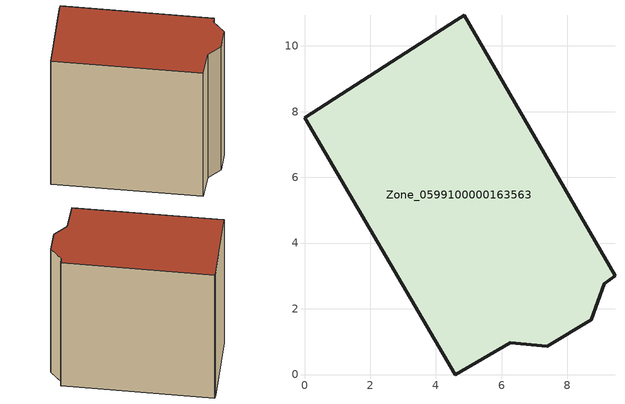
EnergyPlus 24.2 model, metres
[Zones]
Zone_0599100000163563
 floor ground (C_G): 0,7.81 4.62,10.79 4.86,10.93 9.45,3.01 9.12,2.76 8.73,1.67 7.39,0.86 6.27,0.97 4.59,0 z0
 wall outside (C_F): 4.62,10.79 0,7.81 4.59,0 6.27,0.97 7.39,0.86 8.73,1.67 9.12,2.76 9.45,3.01 4.86,10.93 4.62,10.79 z0:8.79
 roof outside (C_R): 9.45,3.01 4.86,10.93 4.62,10.79 0,7.81 4.59,0 6.27,0.97 7.39,0.86 8.73,1.67 9.12,2.76 z8.79
[BUILDING]
Pand.0599100000163563: North Axis=0; Terrain=City; Loads Convergence Tolerance Value=0.04; Temperature Convergence Tolerance Value=0.4; Solar Distribution=FullExterior; Maximum Number of Warmup Days=25; Minimum Number of Warmup Days=1
[Site:Location]
Rotterdam.The.Hague.AP_ZH_NLD Design_Conditions: Latitude=51.96; Longitude=4.45; Time Zone=1; Elevation=-4.5
[SITE:GROUNDTEMPERATURE:BUILDINGSURFACE]
18, 18, 18, 18, 18, 18, 18, 18, 18, 18, 18, 18
[MATERIAL] Thermal Absorptance=0.9; Solar Absorptance=0.7; Visible Absorptance=0.7
Name | Roughness | Thickness | Conductivity | Density | Specific Heat
G.TC.1946 | MediumSmooth | 0.15 | 1 | 540 | 1210
F.TC.1946 | Rough | 0.3 | 0.857143 | 1920 | 840
R.TC.1946 | MediumRough | 0.2 | 0.909091 | 1500 | 1000
[CONSTRUCTION]
C_G: G.TC.1946
C_F: F.TC.1946
C_R: R.TC.1946
[ZONE]
Zone_0599100000163563: Type=1; Multiplier=1; Ceiling Height=Autocalculate; Volume=Autocalculate; Floor Area=autocalculate; Part of Total Floor Area=Yes
[ZONEINFILTRATION:DESIGNFLOWRATE]
Infil_Zone_0599100000163563: Zone or ZoneList or Space or SpaceList=Zone_0599100000163563; Schedule=AlwaysOn; Design Flow Rate Calculation Method=Flow/Area; Flow Rate per Floor Area=0.003; Constant Term Coefficient=1; Temperature Term Coefficient=0; Velocity Term Coefficient=0; Velocity Squared Term Coefficient=0
[HVACTEMPLATE:ZONE:IDEALLOADSAIRSYSTEM]
Zone_0599100000163563: Maximum Heating Supply Air Temperature=50; Minimum Cooling Supply Air Temperature=13; Maximum Heating Supply Air Humidity Ratio=0.0156; Minimum Cooling Supply Air Humidity Ratio=0.0077; Heating Limit=NoLimit; Cooling Limit=NoLimit; Dehumidification Control Type=ConstantSensibleHeatRatio; Cooling Sensible Heat Ratio=0.7; Dehumidification Setpoint=60; Humidification Control Type=None; Humidification Setpoint=30; Outdoor Air Method=None; Outdoor Air Flow Rate per Person=0.00944; Outdoor Air Flow Rate per Zone Floor Area=0; Outdoor Air Flow Rate per Zone=0; Demand Controlled Ventilation Type=None; Outdoor Air Economizer Type=NoEconomizer; Heat Recovery Type=None; Sensible Heat Recovery Effectiveness=0.7; Latent Heat Recovery Effectiveness=0.65
[ZONECONTROL:THERMOSTAT]
ThermostatControl_Zone_0599100000163563: Zone or ZoneList=Zone_0599100000163563; Control Type Schedule=DualSetpointControlType; Control 1=Thermostat_Zone_0599100000163563; Temperature Difference Between Cutout And Setpoint=0
[THERMOSTATSETPOINT:DUALSETPOINT]
Thermostat_Zone_0599100000163563: Heating Setpoint Temperature Schedule=HeatingSetpoint_Zone_0599100000163563; Cooling Setpoint Temperature Schedule=CoolingSetpoint_Zone_0599100000163563
[SCHEDULE:COMPACT]
HeatingSetpoint_Zone_0599100000163563: Through: 12/31, For: AllDays, Until: 24:00, 21
CoolingSetpoint_Zone_0599100000163563: Through: 12/31, For: AllDays, Until: 24:00, 24
DualSetpointControlType: Through: 12/31, For: AllDays, Until: 24:00, 4
AlwaysOn: Through: 12/31, For: AllDays, Until: 24:00, 1
